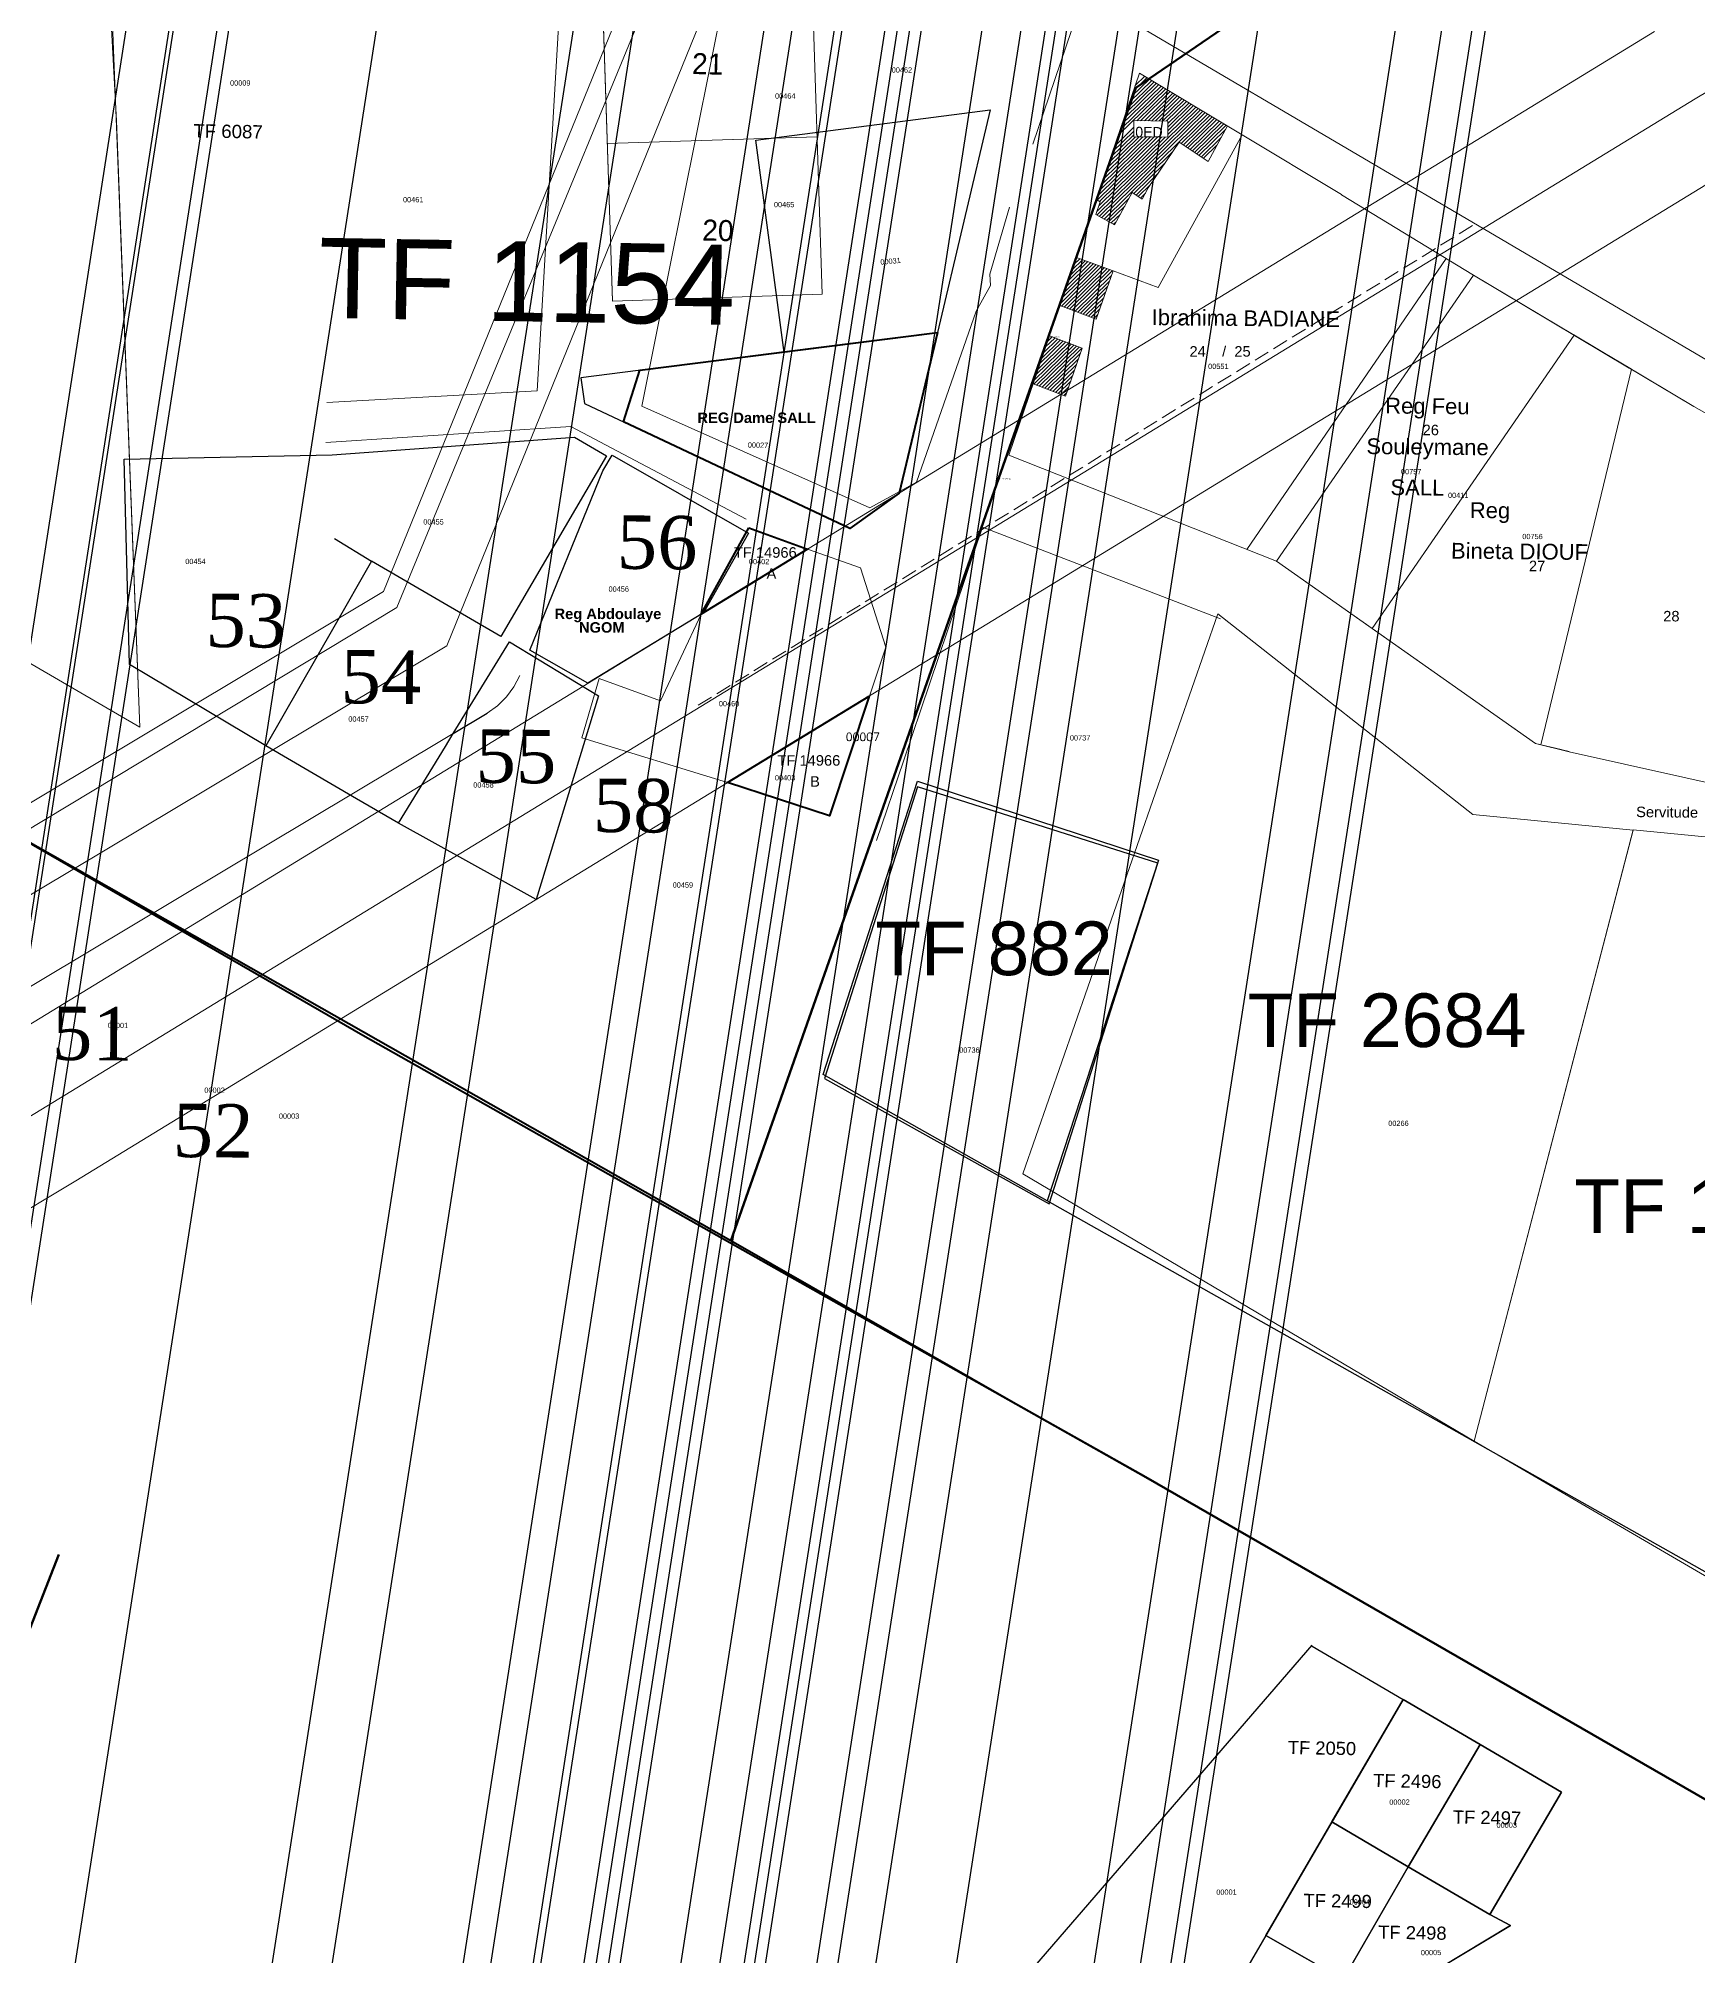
# Model space of a CAD drawing. Header units: metres. Extents: x 0 to 1324930, y 0 to 1631912.
# Drawn here: x 253359.8 to 253675.7, y 1628852.8 to 1629217.9 of the extents above; entities that cross this region are included whole.
import ezdxf
from ezdxf.enums import TextEntityAlignment as Align

# ---------------------------------------------------------------- set-up
doc = ezdxf.new("R2010")
doc.units = ezdxf.units.M
doc.header["$MEASUREMENT"] = 0
doc.linetypes.add('DGN Style 3', pattern=[4.156684, 2.96906, -1.187624])
for name, color, linetype in [('A_revoir_geometrie_aberrante', 7, 'Continuous'), ('A_revoir_niveau_0', 7, 'Continuous'), ('historique_numero_parcelle', 7, 'Continuous'), ('limites_parcelles', 7, 'Continuous'), ('limites_sections', 7, 'Continuous'), ('limites_tf', 7, 'Continuous'), ('numero_lot', 7, 'Continuous'), ('numero_parcelle', 7, 'Continuous'), ('toponymie', 7, 'Continuous')]:
    doc.layers.add(name, color=color, linetype=linetype)
for name, color, linetype, lineweight in [('emprise_ht_pik_rufisque', 7, 'Continuous', 0), ('Haute tension', 3, 'Continuous', 0), ('MORCELLEMENT', 7, 'Continuous', 0), ('Numero_TF', 7, 'Continuous', 0), ('Régularisation', 1, 'Continuous', 40), ('檩条', 4, 'Continuous', 0)]:
    doc.layers.add(name, color=color, linetype=linetype, lineweight=lineweight)
doc.layers.add('Lignes HT Vectorisées', color=6, linetype='Continuous', lineweight=0, true_color=0xff00ff)
doc.styles.get("Standard").update_dxf_attribs({"font": 'txt.shx'})
doc.styles.add('Style-Arial', font='arial.ttf')
doc.styles.add('Style-FANCY', font='times.ttf')
doc.styles.add('Style-txt', font='txt.shx')
doc.styles.add('StyleTimes New Roman', font='times.ttf')

# ---------------------------------------------------------------- blocks, each defined once
blk = doc.blocks.new('*U82')
at = {"lineweight": 0}
blk.add_line((-11.3837, 53.4871, -0.00005), (-7.739915, -58.608863, -0.00005), dxfattribs=at)
at = {"color": 4, "linetype": 'Continuous', "lineweight": 0}
for p, q in [((-9.688445, 1.334955, -0.00005), (30.270345, 2.628136, -0.00005)), ((-8.713782, -28.649208, -0.00005), (31.17864, -27.358175, -0.00005))]:
    blk.add_line(p, q, dxfattribs=at)
at = {"color": 2, "linetype": 'Continuous', "lineweight": 0}
for p, q in [((30.290624, 2.628792, -0.00005), (-9.679875, 1.335233, -0.00005)), ((31.221993, -27.356772, -0.00005), (-8.709497, -28.649069, -0.00005))]:
    blk.add_line(p, q, dxfattribs=at)
at = {"color": 4, "linetype": 'Continuous', "lineweight": 0, "elevation": -0.00005, "flags": 128}
blk.add_lwpolyline([(-11.3837, 53.4871), (29.4318, 29.04934), (32.173641, -57.34168), (-7.739119, -58.633371), (-11.386767, 53.581459)], dxfattribs=at)
at = {"color": 7, "linetype": 'Continuous', "lineweight": 0, "style": 'Style-FANCY'}
blk.add_text('253463.713,1629272.685', height=2, rotation=359.3981, dxfattribs=at).set_placement((-32.14218, 57.63341, -0.00005), align=Align.TOP_LEFT)
at = {"lineweight": 0, "style": 'Style-Arial'}
blk.add_text('T138', height=0.25, rotation=358.4913, dxfattribs=at).set_placement((21.572706, 3.135471, -0.00005), align=Align.TOP_LEFT)
at = {"color": 7, "linetype": 'Continuous', "lineweight": 0, "char_height": 4, "attachment_point": 5, "rotation": 358.49128458, "line_spacing_factor": 0.6, "style": 'Style-FANCY'}
for s, insert in [('\\FFANCY;22', (9.57359, 19.074029, -0.00005)), ('\\FFANCY;21', (10.421872, -13.463775, -0.00005)), ('\\FFANCY;20', (12.356067, -45.194116, -0.00005))]:
    blk.add_mtext(s, dxfattribs=dict(at, insert=insert))
blk = doc.blocks.new('*U97')
at = {"color": 2, "linetype": 'Continuous', "lineweight": 13, "flags": 128}
blk.add_lwpolyline([(53.875, 99.86), (112.785, 66.64), (116.635, 47.24), (118.355, 38.51), (39.515, -33.87), (35.475, -30.72), (48.155, 36.92), (40.675, 61.1), (53.875, 99.86)], dxfattribs=at)
at = {"color": 1, "linetype": 'Continuous', "lineweight": 13, "flags": 128}
blk.add_lwpolyline([(-83.995, 83.83), (-34.505, 46.85), (-3.925, 44.67), (-31.175, -72.43), (-118.355, -23.74), (-83.995, 83.83)], dxfattribs=at)
at = {"color": 3, "linetype": 'Continuous', "lineweight": 13, "flags": 128}
for points in [[(18.705, -99.86), (-31.165, -72.43), (-3.915, 44.68)], [(-3.915, 44.68), (46.445, 41.09), (29.965, -42.64), (18.705, -99.86)]]:
    blk.add_lwpolyline(points, dxfattribs=at)
blk = doc.blocks.new('*U99')
at = {"color": 2, "linetype": 'Continuous', "lineweight": 13, "flags": 128}
blk.add_lwpolyline([(53.875, 99.86), (112.785, 66.64), (116.635, 47.24), (118.355, 38.51), (39.515, -33.87), (35.475, -30.72), (48.155, 36.92), (40.675, 61.1), (53.875, 99.86)], dxfattribs=at)
at = {"color": 1, "linetype": 'Continuous', "lineweight": 13, "flags": 128}
blk.add_lwpolyline([(-83.995, 83.83), (-34.505, 46.85), (-3.925, 44.67), (-31.175, -72.43), (-118.355, -23.74), (-83.995, 83.83)], dxfattribs=at)
at = {"color": 3, "linetype": 'Continuous', "lineweight": 13, "flags": 128}
for points in [[(18.705, -99.86), (-31.165, -72.43), (-3.915, 44.68)], [(-3.915, 44.68), (46.445, 41.09), (29.965, -42.64), (18.705, -99.86)]]:
    blk.add_lwpolyline(points, dxfattribs=at)
blk = doc.blocks.new('*U98')
at = {"color": 7, "linetype": 'Continuous', "lineweight": 13, "flags": 128}
for points in [[(66.4805, -131.525), (-46.2095, -68.555), (-34.8295, -10.975), (53.5605, 70.175), (68.0305, 75.565), (82.7415, 78.835)], [(82.7415, 78.835), (183.1495, 21.745), (111.5905, -97.025), (66.4805, -131.525)]]:
    blk.add_lwpolyline(points, dxfattribs=at)
at = {"color": 3, "linetype": 'Continuous', "lineweight": 13}
blk.add_blockref('*U99', (-64.7945, 31.665), dxfattribs=at)
blk = doc.blocks.new('*U101')
at = {"linetype": 'Continuous', "lineweight": 13}
h = blk.add_hatch(dxfattribs=at)
h.set_pattern_fill('HATCH', style=0, pattern_type=2)
h.set_pattern_definition([(44.398, (-29.9562, 5.9607), (-0.34982, 0.357248), [])])
h.paths.add_polyline_path([(-34.49, 2.23), (-27.56, -0.38), (-24.38, 8.82), (-31.36, 11.37)])
h = blk.add_hatch(dxfattribs=at)
h.set_pattern_fill('HATCH', style=0, pattern_type=2)
h.set_pattern_definition([(44.398, (-35.75442, -8.7702), (-0.34982, 0.357248), [])])
h.paths.add_polyline_path([(-39.61, -12.72), (-33.43, -15.03), (-30.23, -5.94), (-36.49, -3.59)])
at = {"color": 2, "linetype": 'Continuous', "lineweight": 0}
for p, q in [((-19.33, 46.47, 0), (-27.59, 22.37, 0)), ((-24.38, 8.82, 0), (-31.36, 11.37, 0))]:
    blk.add_line(p, q, dxfattribs=at)
at = {"color": 2, "linetype": 'Continuous', "lineweight": 0, "elevation": 0, "flags": 128}
for points in [[(-2.61, 36.4), (-6.26, 29.66), (-11.78, 33.33), (-17.66, 24.62), (-18.83, 22.46), (-20.75, 23.73), (-20.75, 23.73), (-24.09, 17.58), (-27.62, 19.53), (-26.8, 21.93), (-27.59, 22.37)], [(-39.61, -12.72), (-33.43, -15.03), (-30.23, -5.94), (-36.49, -3.59)]]:
    blk.add_lwpolyline(points, dxfattribs=at)
at = {"color": 7, "linetype": 'Continuous', "lineweight": 13}
for points in [[(-34.49, 2.23, 0), (-27.56, -0.38, 0), (-24.38, 8.82, 0), (-31.36, 11.37, 0)], [(-39.61, -12.72, 0), (-33.43, -15.03, 0), (-30.23, -5.94, 0), (-36.49, -3.59, 0)]]:
    blk.add_3dface(points, dxfattribs=at)
at = {"layer": 'Régularisation', "color": 1, "linetype": 'Continuous', "lineweight": 13}
for p, q in [((-36.48, -3.58, 0), (-19.33, 46.47, 0)), ((-19.33, 46.47, 0), (19.14, 23.32, 0)), ((6.72, -46.47, 0), (44.24, 8, 0)), ((-44.24, -26.29, 0), (-36.48, -3.58, 0)), ((6.72, -46.47, 0), (-44.24, -26.29, 0))]:
    blk.add_line(p, q, dxfattribs=at)
at = {"layer": 'Régularisation', "color": 1, "linetype": 'Continuous', "lineweight": 0}
for p, q in [((-22.67, 36.72, 0), (-15.24, 44, 0)), ((-23.39, 34.62, 0), (-14.35, 43.47, 0)), ((-23.03, 35.67, 0), (-14.79, 43.74, 0)), ((-13.91, 43.2, 0), (-19.82, 37.41, 0)), ((-19.12, 37.4, 0), (-13.47, 42.94, 0)), ((-13.02, 42.67, 0), (-18.41, 37.39, 0)), ((-17.7, 37.39, 0), (-12.59, 42.41, 0)), ((-12.14, 42.14, 0), (-17, 37.38, 0)), ((-16.3, 37.37, 0), (-11.7, 41.87, 0)), ((-15.58, 37.36, 0), (-11.25, 41.6, 0)), ((-14.88, 37.36, 0), (-10.81, 41.34, 0)), ((-10.37, 41.07, 0), (-14.17, 37.35, 0)), ((-9.04, 40.27, 0), (-13.95, 35.47, 0)), ((-13.94, 36.18, 0), (-9.48, 40.54, 0)), ((-13.93, 36.88, 0), (-9.91, 40.8, 0)), ((-27.46, 19.44, 0), (-7.27, 39.21, 0)), ((-27.39, 20.2, 0), (-7.71, 39.47, 0)), ((-27.04, 21.25, 0), (-8.15, 39.74, 0)), ((-27, 19.19, 0), (-6.83, 38.94, 0)), ((-26.54, 18.93, 0), (-6.38, 38.68, 0)), ((-13.95, 34.76, 0), (-8.6, 40.01, 0)), ((-11.39, 33.07, 0), (-5.94, 38.41, 0)), ((-10.97, 32.79, 0), (-5.5, 38.14, 0)), ((-10.54, 32.5, 0), (-5.06, 37.88, 0)), ((-10.12, 32.22, 0), (-4.61, 37.61, 0)), ((-9.69, 31.94, 0), (-4.17, 37.34, 0)), ((-9.26, 31.66, 0), (-3.73, 37.08, 0)), ((-8.84, 31.37, 0), (-3.28, 36.81, 0)), ((-8.41, 31.09, 0), (-2.84, 36.54, 0)), ((-27.42, 22.27, 0), (-15.14, 34.3, 0)), ((-27.36, 23.03, 0), (-15.85, 34.31, 0)), ((-27, 24.08, 0), (-16.56, 34.31, 0)), ((-26.96, 22.02, 0), (-14.43, 34.29, 0)), ((-26.64, 25.14, 0), (-17.26, 34.32, 0)), ((-26.28, 26.19, 0), (-17.97, 34.33, 0)), ((-25.92, 27.24, 0), (-18.68, 34.34, 0)), ((-25.56, 28.3, 0), (-19.38, 34.34, 0)), ((-25.2, 29.35, 0), (-20.09, 34.35, 0)), ((-24.84, 30.4, 0), (-20.41, 34.73, 0)), ((-24.47, 31.46, 0), (-20.41, 35.44, 0)), ((-24.11, 32.51, 0), (-20.4, 36.15, 0)), ((-7.99, 30.81, 0), (-2.99, 35.7, 0)), ((-7.56, 30.52, 0), (-3.8, 34.21, 0)), ((-26.09, 18.68, 0), (-13.04, 31.45, 0)), ((-20.43, 23.52, 0), (-14.44, 29.39, 0)), ((-20, 23.24, 0), (-15.83, 27.32, 0)), ((-25.63, 18.43, 0), (-21.35, 22.62, 0)), ((-19.58, 22.96, 0), (-17.23, 25.26, 0)), ((-25.17, 18.18, 0), (-22.16, 21.13, 0))]:
    blk.add_line(p, q, dxfattribs=at)
at = {"layer": 'Régularisation', "color": 1, "linetype": 'Continuous', "lineweight": 13, "elevation": 0, "flags": 128}
for points in [[(-27.59, 22.37), (-26.8, 21.93), (-27.62, 19.53), (-24.09, 17.58), (-20.75, 23.73), (-18.83, 22.46), (-17.66, 24.62), (-11.78, 33.33), (-6.26, 29.66), (-2.61, 36.4)], [(-27.56, -0.38), (-24.38, 8.82), (-15.76, 5.66), (0.19, 34.71)]]:
    blk.add_lwpolyline(points, dxfattribs=at)
blk = doc.blocks.new('*U100')
at = {"layer": 'Régularisation', "color": 1, "linetype": 'Continuous', "lineweight": 13}
blk.add_line((19.139228, 23.316634, -0.00005), (44.2406, 7.9988, -0.00005), dxfattribs=at)
blk.add_blockref('*U101', (0, 0), dxfattribs=at)

msp = doc.modelspace()

# ---------------------------------------------------------------- linework, layer by layer
at = {"layer": 'A_revoir_geometrie_aberrante'}
for p in [(253818.61986, 1630923.38749), (253647.66593, 1630910.42849), (253724.3939, 1630908.56345), (253783.36023, 1630905.73622), (253647.23549, 1630902.43798), (253647.23549, 1630902.43792), (253774.25578, 1630899.93366), (253836.71626, 1630891.34258), (253814.74338, 1630885.17909), (253827.94962, 1630881.20231), (253782.48128, 1630855.73806), (253817.74311, 1630841.65067), (253797.24446, 1630828.58239), (253747.95549, 1630826.37614), (253645.88863, 1630825.83787), (253772.91621, 1630823.75877), (253621.68215, 1630796.06037), (253638.91281, 1630795.57216), (253668.05397, 1630787.75301), (253715.06164, 1630775.13962), (253832.15824, 1630762.91725), (253758.56079, 1630716.32), (253733.98882, 1630702.58123), (253767.09052, 1630682.50395), (253854.39451, 1630680.82364), (253862.27647, 1630677.74937), (253858.70299, 1630671.267), (253842.95258, 1630663.93894), (253736.02348, 1630663.7972), (253774.846, 1630654.88448)]:
    msp.add_line(p, (0, 0), dxfattribs=at)
at = {"layer": 'A_revoir_niveau_0', "color": 7, "linetype": 'Continuous', "lineweight": 0}
for p, q in [((253461.89129, 1629272.77319), (253454.79167, 1629150.79479)), ((253474.71606, 1629147.88162), (253495.96005, 1629253.58168)), ((253556.53847, 1629219.45683), (253549.13345, 1629197.79933)), ((253614.09317, 1629193.94721), (253568.36266, 1629220.83099)), ((253632.72667, 1629182.99697), (253614.09317, 1629193.94721)), ((253607.93063, 1629188.16883), (253633.032, 1629172.851)), ((253544.71448, 1629185.82139), (253540.9761, 1629173.03935)), ((253659.84684, 1629167.03049), (253632.72667, 1629182.99697)), ((253540.9761, 1629173.03935), (253541.08239, 1629170.84862)), ((253633.032, 1629172.851), (253674.98753, 1629147.80758)), ((253541.08239, 1629170.84862), (253538.39326, 1629165.9765)), ((253538.39326, 1629165.9765), (253527.02397, 1629133.41433)), ((253692.61489, 1629147.7391), (253659.84684, 1629167.03049)), ((253544.55086, 1629138.5661), (253552.30733, 1629161.27417)), ((253652.18472, 1629161.41867), (253613.71989, 1629105.56647)), ((253652.10813, 1629161.46438), (253674.98753, 1629147.80758)), ((253454.79167, 1629150.79479), (253414.76886, 1629148.5774)), ((253518.10157, 1629128.55909), (253474.71606, 1629147.88162)), ((253674.98753, 1629147.80758), (253722.59659, 1629120.87016)), ((253414.55885, 1629140.95249), (253461.18256, 1629144.04008)), ((253461.18256, 1629144.04008), (253494.61052, 1629126.35424)), ((253595.51368, 1629118.38642), (253544.55086, 1629138.5661)), ((253527.02397, 1629133.41433), (253518.10157, 1629128.55909)), ((253524.55728, 1629080.31011), (253539.57715, 1629124.87399)), ((253539.57715, 1629124.87399), (253584.84637, 1629107.37057)), ((253644.8585, 1629083.64014), (253595.51368, 1629118.38642)), ((253519.39092, 1629065.16705), (253524.55728, 1629080.31011)), ((253651.2581, 1629082.16264), (253644.8585, 1629083.64014)), ((253644.8585, 1629083.64014), (253649.73691, 1629082.51384)), ((253651.24222, 1629082.0955), (253644.8585, 1629083.64014)), ((253651.24222, 1629082.0955), (253712.37242, 1629068.38289))]:
    msp.add_line(p, q, dxfattribs=at)
at = {"layer": 'A_revoir_niveau_0', "color": 1, "linetype": 'DGN Style 3', "lineweight": 0}
msp.add_line((253485.47003, 1629090.92857), (253633.07136, 1629182.44101), dxfattribs=at)
at = {"layer": 'A_revoir_niveau_0', "color": 3, "linetype": 'Continuous', "lineweight": 0}
for p, q in [((253589.85483, 1629120.62715), (253627.85588, 1629176.00967)), ((253633.032, 1629172.851), (253662.67105, 1629155.15933))]:
    msp.add_line(p, q, dxfattribs=at)
at = {"layer": 'A_revoir_niveau_0', "color": 2, "linetype": 'Continuous', "lineweight": 0}
msp.add_line((253561.23304, 1629164.47378), (253554.29714, 1629167.07884), dxfattribs=at)
at = {"layer": 'A_revoir_niveau_0', "color": 6, "linetype": 'Continuous', "lineweight": 0}
msp.add_line((253663.08014, 1629154.91515), (253645.83056, 1629083.40493), dxfattribs=at)
at = {"layer": 'A_revoir_niveau_0', "color": 2, "linetype": 'Continuous', "lineweight": 0}
msp.add_3dface([(253568.40498, 1629202.26722), (253574.86491, 1629202.19935), (253574.83275, 1629199.138), (253568.37282, 1629199.20586)], dxfattribs=at)
at = {"layer": 'emprise_ht_pik_rufisque', "color": 1}
for p, q in [((253425.56498, 1629112.57504), (253524.29115, 1629355.68538)), ((253351.40631, 1629026.03234), (253667.47179, 1629219.23668)), ((253682.97305, 1629193.55183), (253366.96016, 1629000.37929)), ((253196.46061, 1628975.4888), (253425.56498, 1629112.57504)), ((253451.47189, 1629096.63677), (253450.38384, 1629094.47599)), ((253448.96258, 1629092.51824), (253447.24508, 1629090.81442)), ((253450.38384, 1629094.47599), (253448.96258, 1629092.51824)), ((253445.27601, 1629089.40887), (253211.96166, 1628949.80382)), ((253447.24508, 1629090.81442), (253445.27601, 1629089.40887)), ((253366.96016, 1629000.37929), (252996.56494, 1628777.63389))]:
    msp.add_line(p, q, dxfattribs=at)
at = {"layer": 'Haute tension', "color": 7, "linetype": 'Continuous', "lineweight": 0}
for p in [(253521.60485, 1629336.37569), (253198.85077, 1628971.28555)]:
    msp.add_line(p, (253428.10443, 1629109.57986), dxfattribs=at)
at = {"layer": 'Lignes HT Vectorisées', "color": 5, "flags": 128}
for points in [[(252300.51846, 1628679.7793), (252309.3366, 1628700.77108), (252580.07717, 1628648.77369), (252824.63213, 1628734.41955), (253013.71055, 1628846.69242), (253204.21108, 1628962.6464), (253437.57414, 1629102.28059), (253538.1889, 1629350.04156), (253696.54241, 1629585.52132), (253756.66915, 1629670.28747)], [(252300.51846, 1628679.7793), (252535.31164, 1628633.24788), (252681.57693, 1628604.66946), (252988.81854, 1628790.47889), (253359.18328, 1629013.20574), (253675.22229, 1629206.39446), (253989.1178, 1629393.41569), (254273.85418, 1629565.67267)]]:
    msp.add_lwpolyline(points, dxfattribs=at)
at = {"layer": 'limites_parcelles'}
for p, q in [((253496.41235, 1629198.55138), (253541.04544, 1629204.3516)), ((253541.04544, 1629204.3516), (253531.01008, 1629161.94865)), ((253501.79075, 1629158.08912), (253496.41235, 1629198.55138)), ((253376.15631, 1629137.77847), (253415.80296, 1629138.64059)), ((253415.80296, 1629138.64059), (253461.90336, 1629142.01957)), ((253461.90336, 1629142.01957), (253468.00086, 1629138.4219)), ((253377.1664, 1629098.69869), (253376.15631, 1629137.77847)), ((253468.00086, 1629138.4219), (253447.86341, 1629104.02357)), ((253416.20394, 1629122.72453), (253423.26178, 1629118.38821)), ((253423.26178, 1629118.38821), (253416.08343, 1629105.84056)), ((253447.86341, 1629104.02357), (253423.26178, 1629118.38821)), ((253416.08343, 1629105.84056), (253403.1447, 1629083.22438)), ((253438.83781, 1629085.55653), (253449.50527, 1629103.01953)), ((253449.50527, 1629103.01953), (253466.44285, 1629092.74608)), ((253403.1447, 1629083.22438), (253377.1664, 1629098.69869)), ((253466.44285, 1629092.74608), (253454.62738, 1629053.96856)), ((253438.83781, 1629085.55653), (253445.27601, 1629089.40887)), ((253437.34102, 1629083.10623), (253438.83781, 1629085.55653)), ((253420.42865, 1629073.14081), (253403.1447, 1629083.22438)), ((253428.40936, 1629068.48481), (253437.34102, 1629083.10623)), ((253428.40936, 1629068.48481), (253420.42865, 1629073.14081)), ((253454.62738, 1629053.96856), (253428.40936, 1629068.48481)), ((253687.52949, 1628920.04653), (253551.85005, 1628996.57182))]:
    msp.add_line(p, q, dxfattribs=at)
at = {"layer": 'limites_sections', "color": 112, "linetype": 'Continuous', "lineweight": 40, "flags": 128}
msp.add_lwpolyline([(252919.31833, 1629642.67521), (253000.11128, 1629763.48946), (253052.3, 1629847.28), (253052.3, 1629847.28), (253140.06562, 1629837.2331), (253140.06562, 1629837.2331), (253235.59543, 1629794.86585), (253239.84941, 1629709.10854), (253258.48029, 1629694.07782), (253239.42311, 1629594.89294), (253296.43383, 1629591.04183), (253325.48823, 1629598.58362), (253335.48931, 1629603.43379), (253394.94697, 1629619.27583), (253463.16064, 1629612.88736), (253503.68044, 1629399.74735), (253514.63591, 1629393.29182), (253582.75022, 1629367.14207), (253645.72438, 1629332.79686), (253610.60438, 1629237.23282), (253568.74235, 1629208.53636), (253491.69353, 1628988.97111), (253348.98947, 1629069.99709), (252794.47787, 1629392.61618)], dxfattribs=at)
for points in [[(254266.73016, 1629287.7978), (254255.5318, 1628934.7207), (254250.7693, 1628842.2487), (254252.60445, 1628732.8039), (254244.31396, 1628604.77554), (254169.03575, 1628626.00115), (253998.55698, 1628699.30707), (253949.11819, 1628726.58373), (253891.31746, 1628762.51784), (253742.5859, 1628844.83871), (253570.65522, 1628943.91608), (253545.43077, 1628958.16046), (253491.69353, 1628988.97111), (253568.74235, 1629208.53636), (253610.60438, 1629237.23282), (253645.72438, 1629332.79686), (253582.75022, 1629367.14207), (253662.59302, 1629378.69766), (253971.49352, 1629433.82949), (254024.76813, 1629444.48435), (254097.22164, 1629442.49494), (254172.48417, 1629409.31925), (254266.73016, 1629287.7978)], [(253797.54557, 1628539.69914), (253736.00732, 1628381.87538), (253644.43714, 1628425.9811), (253582.98829, 1628458.10249), (253488.58964, 1628500.41443), (253469.82084, 1628503.17614), (253479.03706, 1628554.98513), (253296.18444, 1628717.17928), (253279.13654, 1628744.45583), (253263.79345, 1628773.4373), (253250.15887, 1628785.95727), (253223.52056, 1628793.26041), (253348.98944, 1629069.9971), (253421.60226, 1629028.13606), (253474.16916, 1628998.40229), (253570.65522, 1628943.91608), (253742.5859, 1628844.83871), (253891.31746, 1628762.51784), (253857.92109, 1628652.65223), (253797.54557, 1628539.69914)]]:
    msp.add_lwpolyline(points, close=True, dxfattribs=at)
at = {"layer": 'limites_sections', "color": 112, "linetype": 'Continuous', "lineweight": 40, "extrusion": (-1.87173e-09, -9.63983e-10, 1), "elevation": -0.00205, "flags": 128}
msp.add_lwpolyline([(253469.82084, 1628503.17614), (253488.58964, 1628500.41443), (253454.87949, 1628458.45481), (253455.86901, 1628419.14669), (253456.67725, 1628387.03977), (253456.72541, 1628385.12663), (253456.8268, 1628378.59077), (253456.09285, 1628349.73443), (253454.03286, 1628268.7428), (253388.28287, 1628177.21207), (253374.26849, 1628101.94024), (253305.37539, 1628033.50285), (252724.25043, 1628275.00653), (252729.81031, 1628341.80532), (252735.30242, 1628407.78978), (252753.24186, 1628623.32182), (252721.72186, 1628619.43782), (252719.11116, 1628633.48746), (252714.79736, 1628656.70232), (252707.87286, 1628693.96682), (252708.1785, 1628714.65705), (252708.49991, 1628736.41507), (252708.92257, 1628765.02786), (252709.54665, 1628807.27601), (252710.02398, 1628836.27541), (252766.51681, 1628874.56219), (252777.80737, 1628875.20736), (252792.59454, 1628876.05234), (252806.68043, 1628876.85725), (252821.79945, 1628877.72119), (252840.09874, 1628878.76687), (252853.87009, 1628879.5538), (252869.67308, 1628880.45683), (252881.50225, 1628881.13278), (252890.23491, 1628881.63179), (252896.72449, 1628882.00262), (252900.6388, 1628882.2263), (252915.41934, 1628884.05997), (252947.8723, 1628888.08609), (252995.1058, 1628893.94587), (253038.77185, 1628895.22744), (253072.39909, 1628896.21438), (253084.09137, 1628889.07052), (253103.78085, 1628877.04045), (253120.36733, 1628866.90627), (253135.16261, 1628857.86651), (253140.02365, 1628843.37896), (253144.88469, 1628828.89142), (253158.88819, 1628822.54624), (253184.20263, 1628811.07591), (253223.52056, 1628793.26041), (253250.15887, 1628785.95727), (253263.79345, 1628773.4373), (253279.13654, 1628744.45583), (253296.18444, 1628717.17928), (253350.96302, 1628668.58952), (253387.61075, 1628636.0822), (253479.03706, 1628554.98513), (253469.82084, 1628503.17614)], close=True, dxfattribs=at)
at = {"layer": 'limites_tf', "color": 5, "linetype": 'Continuous', "lineweight": 0}
msp.add_line((253370.85404, 1629301.85693), (253379.15154, 1629086.76546), dxfattribs=at)
at = {"layer": 'limites_tf', "color": 7, "linetype": 'Continuous', "lineweight": 30}
msp.add_line((253552.25447, 1628996.01253), (253572.93134, 1629060.8763), dxfattribs=at)
at = {"layer": 'limites_tf', "color": 5, "linetype": 'Continuous', "lineweight": 30}
for p, q in [((253549.53897, 1628850.8094), (253602.34116, 1628911.95134)), ((253602.33745, 1628911.75137), (253619.61284, 1628901.62948)), ((253619.61284, 1628901.62948), (253578.90842, 1628831.62181)), ((253593.47525, 1628856.67615), (253619.61284, 1628901.62948)), ((253606.03791, 1628878.28705), (253619.61284, 1628901.62948)), ((253619.61284, 1628901.62948), (253634.2761, 1628893.03625)), ((253634.2761, 1628893.03625), (253620.62211, 1628869.7453)), ((253634.2761, 1628893.03625), (253649.81013, 1628883.9368)), ((253649.81013, 1628883.9368), (253636.15614, 1628860.64585)), ((253620.62211, 1628869.7453), (253606.03791, 1628878.28705)), ((253620.62211, 1628869.7453), (253608.25201, 1628848.27086)), ((253620.62211, 1628869.7453), (253636.15614, 1628860.64585)), ((253640.05822, 1628858.56318), (253615.79379, 1628843.98035)), ((253636.15614, 1628860.64585), (253640.05822, 1628858.56318)), ((253615.79379, 1628843.98035), (253593.47525, 1628856.67615))]:
    msp.add_line(p, q, dxfattribs=at)
at = {"layer": 'limites_tf', "color": 5, "linetype": 'Continuous', "lineweight": 0, "flags": 128}
msp.add_lwpolyline([(253373.01307, 1629233.82849), (253373.47085, 1629234.02327), (253370.85404, 1629301.85693), (253329.02793, 1629295.94947), (253181.33318, 1629275.09497), (253180.59352, 1629202.26921), (253180.59629, 1629202.2676), (253336.13638, 1629111.79011), (253379.15154, 1629086.76546), (253374.69817, 1629202.20781), (253373.01307, 1629233.82849)], close=True, dxfattribs=at)
at = {"layer": 'limites_tf', "color": 5, "linetype": 'Continuous', "lineweight": 30, "flags": 128}
msp.add_lwpolyline([(253463.78731, 1629148.42291), (253514.34336, 1629124.59326), (253523.68052, 1629131.34003), (253530.996, 1629161.94679), (253501.78481, 1629158.22456), (253463.11539, 1629153.28783), (253463.78731, 1629148.42291)], dxfattribs=at)
at = {"layer": 'limites_tf', "color": 1, "linetype": 'Continuous', "lineweight": 40, "flags": 128}
msp.add_lwpolyline([(253474.36811, 1629154.72441), (253530.996, 1629161.94679), (253523.68052, 1629131.34003), (253514.33878, 1629124.59542), (253471.24508, 1629144.9233), (253474.36811, 1629154.72441)], close=True, dxfattribs=at)
at = {"layer": 'limites_tf', "color": 5, "linetype": 'Continuous', "lineweight": 30, "flags": 128}
for points in [[(253593.4756, 1628856.67595), (253608.25184, 1628848.27056), (253608.25201, 1628848.27086), (253620.62211, 1628869.7453), (253606.04014, 1628878.28574), (253606.04014, 1628878.28575), (253593.4756, 1628856.67595)], [(253615.79379, 1628843.98035), (253640.05822, 1628858.56318), (253636.15614, 1628860.64585), (253620.62211, 1628869.7453), (253608.25201, 1628848.27086), (253608.25184, 1628848.27056), (253615.79379, 1628843.98035)]]:
    msp.add_lwpolyline(points, close=True, dxfattribs=at)
at = {"layer": 'limites_tf', "color": 5, "linetype": 'Continuous', "lineweight": 40}
for points in [[(253495.061, 1629124.701), (253506.227, 1629120.663), (253486, 1629108.299)], [(253517.995, 1629092.696), (253510.442, 1629069.89), (253491.01, 1629076.201)]]:
    msp.add_3dface(points, dxfattribs=at)
at = {"layer": 'limites_tf', "color": 5, "linetype": 'Continuous', "lineweight": 30}
for points in [[(253573.09078, 1629061.42661), (253551.85005, 1628996.57182), (253509.26372, 1629020.65556), (253527.16614, 1629076.47813)], [(253620.62211, 1628869.7453), (253634.2761, 1628893.03625), (253619.61284, 1628901.62948), (253606.04014, 1628878.28574)], [(253636.15614, 1628860.64585), (253649.81013, 1628883.9368), (253634.2761, 1628893.03625), (253620.62211, 1628869.7453)], [(253689.20872, 1628860.83268), (253715.82412, 1628845.31248), (253681.15157, 1628804.72629), (253658.42083, 1628817.97503)]]:
    msp.add_3dface(points, dxfattribs=at)
at = {"layer": 'limites_tf', "color": 7, "linetype": 'Continuous', "lineweight": 30}
msp.add_3dface([(253527.20165, 1629075.42589), (253509.4986, 1629019.86411), (253552.25447, 1628996.01253), (253572.92448, 1629060.87848)], dxfattribs=at)
at = {"layer": 'MORCELLEMENT', "color": 7, "linetype": 'Continuous', "lineweight": 53, "elevation": -0.00001, "flags": 128}
msp.add_lwpolyline([(253363.74432, 1628929.2455), (253317.99789, 1628812.01553), (253290.22872, 1628763.51508), (253307.35659, 1628742.64673), (253352.8768, 1628702.49026), (253408.15962, 1628687.53054), (253405.21882, 1628684.04518), (253149.62764, 1628580.58788), (253119.06804, 1628559.26838), (253110.82118, 1628578.89743), (253143.40622, 1628662.48542), (253353.16221, 1629049.19806)], dxfattribs=at)
at = {"layer": 'Régularisation', "color": 1, "linetype": 'Continuous', "lineweight": 0}
for p, q in [((253566.48395, 1629202.63013), (253573.11274, 1629209.12108)), ((253566.84505, 1629203.68351), (253572.6701, 1629209.38744)), ((253567.20614, 1629204.73689), (253572.22747, 1629209.65381)), ((253567.56723, 1629205.79027), (253571.78483, 1629209.92017)), ((253567.92832, 1629206.84365), (253571.3422, 1629210.18653)), ((253568.28942, 1629207.89703), (253570.89956, 1629210.4529)), ((253568.65051, 1629208.9504), (253570.45693, 1629210.71926)), ((253581.65694, 1629195.09422), (253584.18275, 1629197.56751)), ((253569.63888, 1629187.52481), (253570.57253, 1629188.43904)), ((253564.07646, 1629182.77784), (253565.81932, 1629184.48446)), ((253564.53364, 1629182.52573), (253565.00853, 1629182.99074))]:
    msp.add_line(p, q, dxfattribs=at)
at = {"layer": 'Régularisation', "color": 1, "linetype": 'Continuous', "lineweight": 13, "extrusion": (-2.0421e-09, 4.79273e-10, 1), "elevation": 0.00026, "flags": 128}
msp.add_lwpolyline([(253652.18472, 1629161.41867), (253663.08014, 1629154.91515), (253645.83056, 1629083.40493), (253644.8585, 1629083.64014), (253613.71989, 1629105.56647), (253652.18472, 1629161.41867)], close=True, dxfattribs=at)
at = {"layer": 'Régularisation', "color": 1, "linetype": 'Continuous', "lineweight": 30, "flags": 128}
msp.add_lwpolyline([(253469.06893, 1629138.59569), (253495.04967, 1629123.71622), (253486.42991, 1629108.5695), (253464.46051, 1629095.14006), (253453.42954, 1629101.45743), (253467.29436, 1629135.59916), (253469.06893, 1629138.59569)], close=True, dxfattribs=at)
at = {"layer": 'Régularisation', "color": 1, "linetype": 'Continuous', "lineweight": 13}
msp.add_3dface([(253633.032, 1629172.851), (253652.18472, 1629161.41867), (253613.71989, 1629105.56647), (253595.51368, 1629118.38642)], dxfattribs=at)
at = {"layer": '檩条', "color": 7, "linetype": 'Continuous', "lineweight": 0, "extrusion": (1.6536e-08, -1.55681e-08, 1), "elevation": -0.02117, "flags": 128}
msp.add_lwpolyline([(253486, 1629108.299), (253495.061, 1629124.701), (253506.227, 1629120.663), (253516.37212, 1629117.08726), (253521.19832, 1629102.00382), (253510.442, 1629069.89), (253491.01, 1629076.201), (253463.31244, 1629084.74323), (253466.62449, 1629096.0103), (253478.27787, 1629091.76607), (253486, 1629108.299)], close=True, dxfattribs=at)

# ---------------------------------------------------------------- block references
at = {"layer": 'A_revoir_niveau_0', "lineweight": 0}
msp.add_blockref('*U82', (253476.85121, 1629226.53846, 0.00005), dxfattribs=at)
at = {"layer": 'A_revoir_niveau_0', "color": 3, "linetype": 'Continuous', "lineweight": 13, "rotation": 358.5339}
for name, p in [('*U98', (253730.14738, 1628989.10884)), ('*U97', (253666.18426, 1629022.42127))]:
    msp.add_blockref(name, p, dxfattribs=at)
at = {"layer": 'Régularisation', "color": 1, "linetype": 'Continuous', "lineweight": 13}
msp.add_blockref('*U100', (253588.7914, 1629164.8522, 0.00005), dxfattribs=at)

# ---------------------------------------------------------------- texts
at = {"layer": 'historique_numero_parcelle', "color": 7, "lineweight": 0, "style": 'Style-txt'}
msp.add_text('00007', height=1.524, rotation=0.0028, dxfattribs=at).set_placement((253516.78999, 1629084.91791), align=Align.MIDDLE_CENTER)
at = {"layer": 'historique_numero_parcelle', "color": 7, "lineweight": 0, "insert": (253628.18087, 1629131.41439), "char_height": 1, "attachment_point": 1, "rotation": 0.0427999, "line_spacing_factor": 0.6, "style": 'Style-txt'}
msp.add_mtext('\\fArial|b0|i0|c00|p39;00411', dxfattribs=at)
at = {"layer": 'numero_lot', "color": 7, "linetype": 'Continuous', "lineweight": 0, "char_height": 10.16, "attachment_point": 1, "rotation": 359.3980969, "line_spacing_factor": 0.72}
for s, insert in [('\\fTimes New Roman|b0|i0|c00|p23;56 ', (253470.02302, 1629127.12979)), ('\\fTimes New Roman|b0|i0|c00|p23;53 ', (253391.7485, 1629112.22979)), ('\\fTimes New Roman|b0|i0|c00|p23;54 ', (253417.4614, 1629101.50179)), ('\\fTimes New Roman|b0|i0|c00|p23;55 ', (253443.16453, 1629086.37492)), ('\\fTimes New Roman|b0|i0|c00|p23;58 ', (253465.47335, 1629077.0058)), ('\\fTimes New Roman|b0|i0|c00|p23;51 ', (253362.52588, 1629033.58988)), ('\\fTimes New Roman|b0|i0|c00|p23;52 ', (253385.50147, 1629015.09868))]:
    msp.add_mtext(s, dxfattribs=dict(at, insert=insert))
at = {"layer": 'numero_parcelle', "color": 5, "lineweight": 0, "style": 'Style-Arial'}
msp.add_text('00031', height=1, rotation=5.16223, dxfattribs=at).set_placement((253520.08619, 1629175.8216), align=Align.TOP_LEFT)
at = {"layer": 'numero_parcelle', "color": 5, "lineweight": 30, "style": 'Style-Arial'}
for s, p in [('00002', (253616.99746, 1628882.55025)), ('00003', (253637.4045, 1628878.15371)), ('00001', (253584.06792, 1628865.4081)), ('00004', (253609.43648, 1628863.53029)), ('00005', (253623.01013, 1628853.90051))]:
    msp.add_text(s, height=1, rotation=0.55223, dxfattribs=at).set_placement(p, align=Align.TOP_LEFT)
at = {"layer": 'numero_parcelle', "color": 5, "char_height": 1, "attachment_point": 1, "line_spacing_factor": 0.6, "style": 'Style-txt'}
for s, insert, rotation in [('\\fArial|b0|i0|c00|p39;00462', (253522.28856, 1629212.42342), 0.0028075), ('\\fArial|b0|i0|c00|p39;00009', (253396.34474, 1629209.94146), 0.0028075), ('\\fArial|b0|i0|c00|p39;00464', (253500.08339, 1629207.46466), 0.0028075), ('\\fArial|b0|i0|c00|p39;00461', (253429.26036, 1629187.71552), 0.0028075), ('\\fArial|b0|i0|c00|p39;00465', (253499.86612, 1629186.78304), 0.0028075), ('\\fArial|b0|i0|c00|p39;00027', (253494.90761, 1629141.01305), 359.0027744), ('\\fArial|b0|i0|c00|p39;00757', (253619.23017, 1629135.92917), 0.0427999), ('\\fArial|b0|i0|c00|p39;00455', (253433.12533, 1629126.35404), 0.0028075), ('\\fArial|b0|i0|c00|p39;00756', (253642.32636, 1629123.57639), 0.0427999), ('\\fArial|b0|i0|c00|p39;00454', (253387.81298, 1629118.82606), 0.0028075), ('\\fArial|b0|i0|c00|p39;00456', (253468.38223, 1629113.56915), 0.0028075), ('\\fArial|b0|i0|c00|p39;00460', (253489.38339, 1629091.74332), 0.0028075), ('\\fArial|b0|i0|c00|p39;00457', (253418.85271, 1629088.82108), 0.0028075), ('\\fArial|b0|i0|c00|p39;00737', (253556.2067, 1629085.2286), 0.0427999), ('\\fArial|b0|i0|c00|p39;00458', (253442.63413, 1629076.25739), 0.0028075), ('\\fArial|b0|i0|c00|p39;00459', (253480.59, 1629057.21195), 0.0028075), ('\\fArial|b0|i0|c00|p39;00001', (253373.06047, 1629030.46551), 0.0028075), ('\\fArial|b0|i0|c00|p39;00736', (253535.13945, 1629025.77433), 0.0427999), ('\\fArial|b0|i0|c00|p39;00002', (253391.45059, 1629018.1383), 0.0028075), ('\\fArial|b0|i0|c00|p39;00003', (253405.63168, 1629013.1999), 0.0028075), ('\\fArial|b0|i0|c00|p39;00266', (253616.80566, 1629011.82897), 0.0427999)]:
    msp.add_mtext(s, dxfattribs=dict(at, insert=insert, rotation=rotation))
at = {"layer": 'numero_parcelle', "color": 5, "lineweight": 13, "insert": (253582.51681, 1629155.97723), "char_height": 1, "attachment_point": 1, "rotation": 0.0427999, "line_spacing_factor": 0.6, "style": 'Style-txt'}
msp.add_mtext('\\fArial|b0|i0|c00|p39;00551', dxfattribs=at)
at = {"layer": 'numero_parcelle', "color": 5, "linetype": 'Continuous', "lineweight": 13, "char_height": 1, "attachment_point": 1, "rotation": 0.0028075, "line_spacing_factor": 0.6, "style": 'Style-txt'}
for s, insert in [('\\fArial|b0|i0|c00|p39;00402', (253495.10369, 1629118.80029)), ('\\fArial|b0|i0|c00|p39;00403', (253500.0469, 1629077.63088))]:
    msp.add_mtext(s, dxfattribs=dict(at, insert=insert))
at = {"layer": 'numero_tf', "color": 4, "linetype": 'Continuous', "lineweight": 0, "style": 'Style-Arial'}
for s, height, rotation, p in [('TF 6087', 2.54, 359.0028, (253389.37491, 1629201.61592)), ('TF 2050', 2.5, 358.9381, (253597.71304, 1628893.73615)), ('TF 2496', 2.5, 358.9381, (253613.94798, 1628887.44234)), ('TF 2497', 2.5, 358.9381, (253629.1252, 1628880.50226)), ('TF 2499', 2.5, 358.9381, (253600.70736, 1628864.61851)), ('TF 2498', 2.5, 358.9381, (253614.928, 1628858.57719))]:
    msp.add_text(s, height=height, rotation=rotation, dxfattribs=at).set_placement(p, align=Align.TOP_LEFT)
for s, height, rotation, p in [('TF 1154', 15.24, 359.0028, (253413.08489, 1629164.72963)), ('TF 882', 10.212634, 0.0428, (253519.14513, 1629039.52078)), ('TF 2684', 10.212634, 0.0428, (253590.02173, 1629025.82913)), ('TF 1038', 10.212634, 0.0428, (253652.21592, 1628990.44806))]:
    msp.add_text(s, height=height, rotation=rotation, dxfattribs=at).set_placement(p)
at = {"layer": 'numero_tf', "color": 4, "linetype": 'Continuous', "lineweight": 0, "char_height": 2, "attachment_point": 7, "rotation": 0.0427999, "line_spacing_factor": 1.2, "style": 'Style-Arial'}
for s, insert in [('TF 14966\\P        A', (253492.25164, 1629115.02586)), ('TF 14966\\P        B', (253500.54799, 1629075.42842))]:
    msp.add_mtext(s, dxfattribs=dict(at, insert=insert))
at = {"layer": 'Régularisation', "color": 1, "linetype": 'Continuous', "lineweight": 0, "style": 'Style-Arial'}
msp.add_text('Ibrahima BADIANE', height=3, rotation=359.3981, dxfattribs=at).set_placement((253571.78278, 1629166.3356, -4042812.24497), align=Align.TOP_LEFT)
at = {"layer": 'Régularisation', "color": 1, "linetype": 'Continuous', "lineweight": 40, "char_height": 2, "attachment_point": 1, "style": 'Style-Arial'}
for s, insert, line_spacing_factor in [('\\fArial|b1|i0|c00|p39;REG Dame SALL', (253485.30768, 1629146.6892), 0.6), ('\\fArial|b1|i0|c00|p39;Reg Abdoulaye\\P      NGOM', (253458.10305, 1629109.35304), 0.776524)]:
    msp.add_mtext(s, dxfattribs=dict(at, insert=insert, line_spacing_factor=line_spacing_factor))
at = {"layer": 'Régularisation', "color": 1, "linetype": 'Continuous', "lineweight": 0, "char_height": 3, "attachment_point": 1, "rotation": 359.3980969, "line_spacing_factor": 0.776524}
for s, insert, style in [('\\fArial|b0|i0|c00|p39;   Reg Feu\\P\\PSouleymane \\P\\P    SALL', (253612.74085, 1629149.54541, -4042812.24497), 'StyleTimes New Roman'), ('   Reg \\P\\PBineta DIOUF', (253628.85232, 1629129.64413, -4042812.24497), 'Style-Arial')]:
    msp.add_mtext(s, dxfattribs=dict(at, insert=insert, style=style))
at = {"layer": 'toponymie', "color": 7, "linetype": 'Continuous', "lineweight": 0, "style": 'Style-Arial'}
for s, height, p in [('etal1154b20', 0.25, (253552.30733, 1629161.27417)), ('etal1154b48HT6', 0.25, (253542.357, 1629134.203)), ('Servitude  de  Passage', 2, (253663.99879, 1629071.646))]:
    msp.add_text(s, height=height, rotation=359.3981, dxfattribs=at).set_placement(p, align=Align.TOP_LEFT)
at = {"layer": 'toponymie', "color": 7, "linetype": 'Continuous', "lineweight": 13, "style": 'Style-Arial'}
for s, p in [('24    /  25', (253578.96658, 1629159.3228)), ('26', (253623.34392, 1629144.35962)), ('27', (253643.58056, 1629118.4674)), ('28', (253669.14746, 1629108.90643))]:
    msp.add_text(s, height=2, dxfattribs=at).set_placement(p, align=Align.TOP_LEFT)
at = {"layer": 'toponymie', "color": 4, "linetype": 'Continuous', "lineweight": 0, "insert": (253568.64255, 1629199.07515), "char_height": 2, "attachment_point": 7, "rotation": 359.3980969, "line_spacing_factor": 0.6, "style": 'Style-FANCY'}
msp.add_mtext('\\FFANCY;0ED', dxfattribs=at)

doc.saveas('drawing.dxf')
